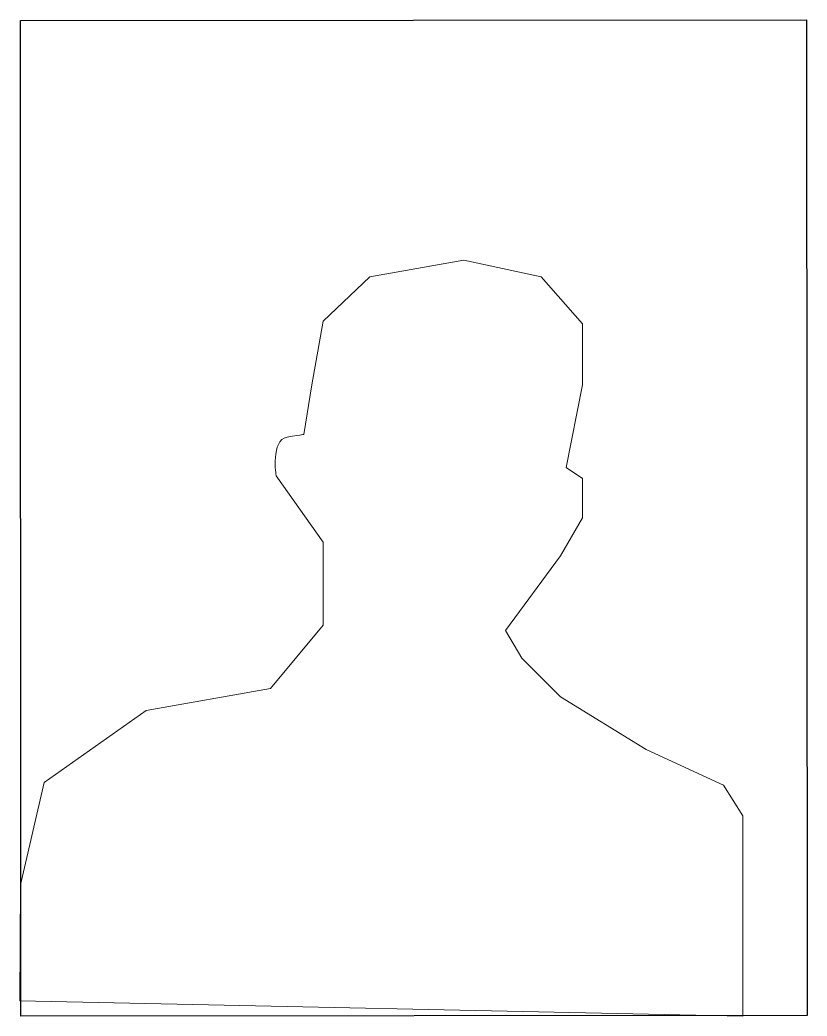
# Model space of a CAD drawing. Header units: inches. Extents: x 214 to 367, y -279 to -87.
import ezdxf

# ---------------------------------------------------------------- set-up
doc = ezdxf.new("R2010")
doc.units = ezdxf.units.IN
doc.header["$MEASUREMENT"] = 0
doc.layers.add('Layer 1', color=7, linetype='Continuous')
picture_1 = doc.add_image_def('image1.png', size_in_pixel=(2448, 3264))

# ---------------------------------------------------------------- blocks, each defined once
blk = doc.blocks.new('block 2')
at = {"layer": 'Layer 1', "lineweight": 0}
blk.add_open_spline([(214.35, -276.27), (214.35, -276.27), (214.44, -253.82), (214.44, -253.82), (214.44, -253.82), (219.03, -234.04), (219.03, -234.04), (219.03, -234.04), (238.81, -220.14), (238.81, -220.14), (238.81, -220.14), (262.86, -215.87), (262.86, -215.87), (262.86, -215.87), (273.02, -203.57), (273.02, -203.57), (273.02, -203.57), (273.02, -187.54), (273.02, -187.54), (273.02, -187.54), (263.93, -174.71), (263.93, -174.71), (263.93, -174.71), (262.86, -167.76), (266.07, -167.23), (269.28, -166.69), (269.28, -166.69), (269.28, -166.69), (269.28, -166.69), (270.88, -157.1), (270.88, -157.1), (270.88, -157.1), (273.02, -144.78), (273.02, -144.78), (273.02, -144.78), (282.1, -136.23), (282.1, -136.23), (282.1, -136.23), (300.28, -133.02), (300.28, -133.02), (300.28, -133.02), (315.24, -136.23), (315.24, -136.23), (315.24, -136.23), (323.26, -145.31), (323.26, -145.31), (323.26, -145.31), (323.26, -150.12), (323.26, -150.12), (323.26, -150.12), (323.26, -157.1), (323.26, -157.1), (323.26, -157.1), (320.05, -173.11), (320.05, -173.11), (320.05, -173.11), (323.26, -175.25), (323.26, -175.25), (323.26, -175.25), (323.26, -182.87), (323.26, -182.87), (323.26, -182.87), (318.99, -190.21), (318.99, -190.21), (318.99, -190.21), (308.3, -204.64), (308.3, -204.64), (308.3, -204.64), (311.5, -209.99), (311.5, -209.99), (311.5, -209.99), (318.99, -217.47), (318.99, -217.47), (318.99, -217.47), (335.56, -227.63), (335.56, -227.63), (335.56, -227.63), (350.52, -234.58), (350.52, -234.58), (350.52, -234.58), (354.26, -240.46), (354.26, -240.46), (354.26, -240.46), (354.26, -279.22), (354.26, -279.22), (354.26, -279.22), (214.35, -276.27), (214.35, -276.27)], degree=3, knots=[0, 0, 0, 0, 1, 1, 1, 2, 2, 2, 3, 3, 3, 4, 4, 4, 5, 5, 5, 6, 6, 6, 7, 7, 7, 8, 8, 8, 9, 9, 9, 10, 10, 10, 11, 11, 11, 12, 12, 12, 13, 13, 13, 14, 14, 14, 15, 15, 15, 16, 16, 16, 17, 17, 17, 18, 18, 18, 19, 19, 19, 20, 20, 20, 21, 21, 21, 22, 22, 22, 23, 23, 23, 24, 24, 24, 25, 25, 25, 26, 26, 26, 27, 27, 27, 28, 28, 28, 29, 29, 29, 29], dxfattribs=at)
at = {"layer": 'Layer 1'}
image = blk.add_image(picture_1, insert=(214.52, -279.22), size_in_units=(152.18, 192.62), rotation=0.0309, dxfattribs=at)
image.dxf.v_pixel = (-2.6e-05, 0.059014)

msp = doc.modelspace()

# ---------------------------------------------------------------- block references
at = {"layer": 'Layer 1'}
msp.add_blockref('block 2', (0, 0), dxfattribs=at)

doc.saveas('drawing.dxf')
